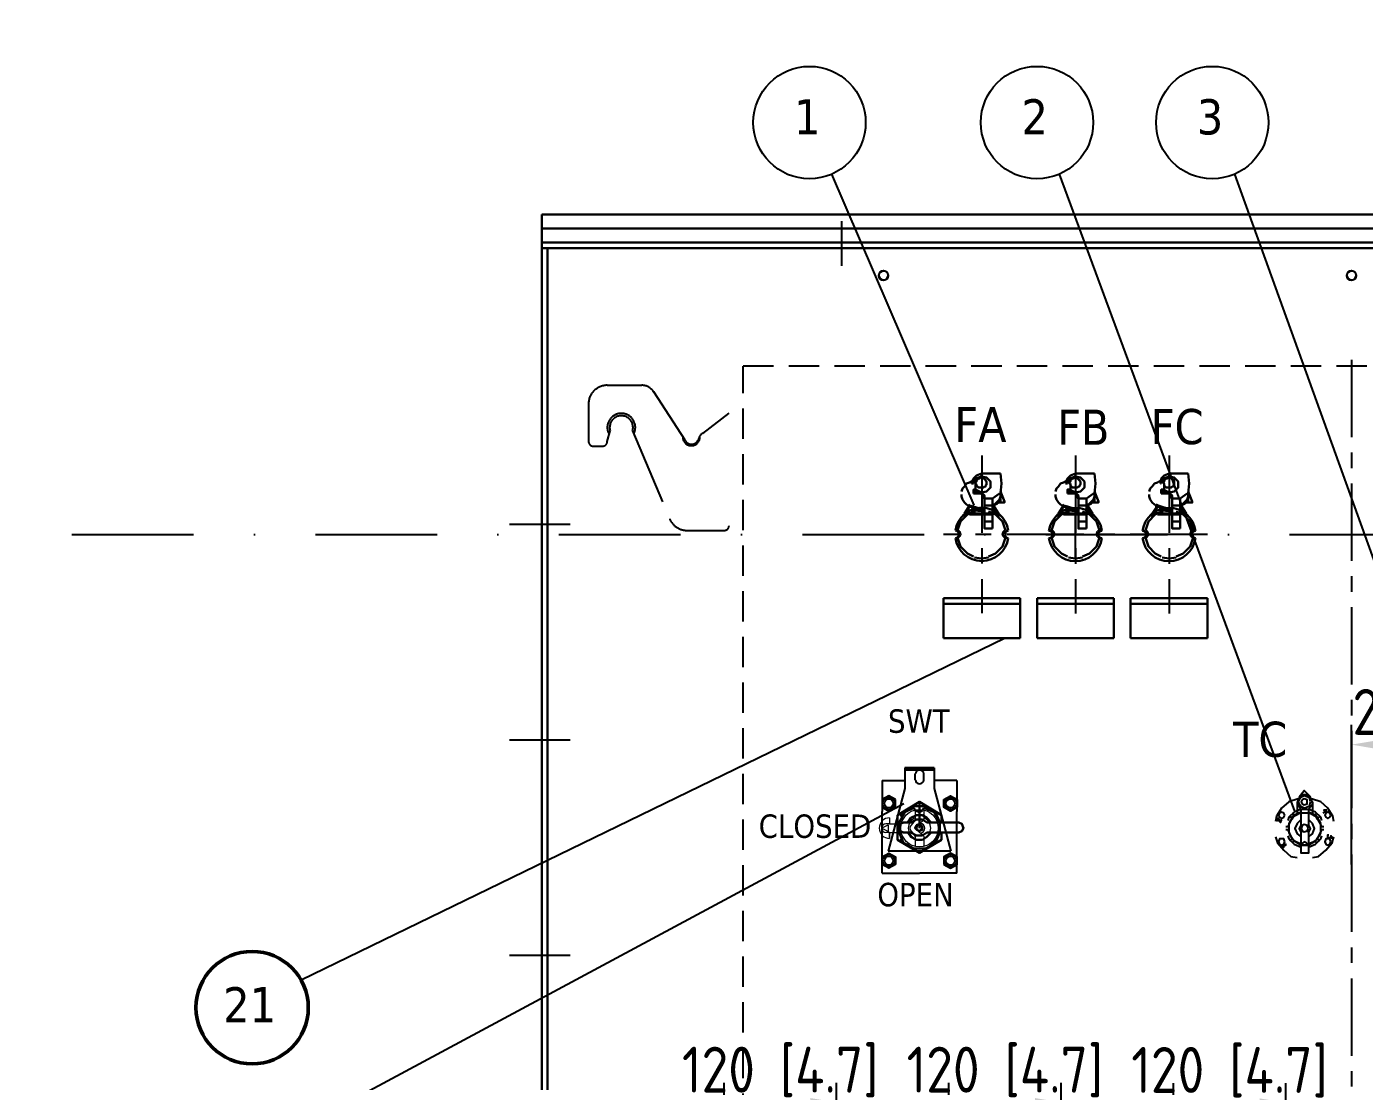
# Model space of a CAD drawing. Header units: millimetres. Extents: x 110847 to 209798, y -190593 to -156788.
# Drawn here: x 199281 to 200709, y -184953 to -183827 of the extents above; entities that cross this region are included whole.
import ezdxf

# ---------------------------------------------------------------- set-up
doc = ezdxf.new("R2010")
doc.units = ezdxf.units.MM
doc.header["$LTSCALE"] = 13
for name, pattern in [('CENTER', [50.8, 31.75, -6.35, 6.35, -6.35]), ('CENTER2', [1.125, 0.75, -0.125, 0.125, -0.125]), ('CENTERX2', [101.6, 63.5, -12.7, 12.7, -12.7]), ('DASHDOT', [1, 0.5, -0.25, 0, -0.25]), ('DASHED', [0.75, 0.5, -0.25]), ('HIDDEN', [9.525, 6.35, -3.175])]:
    doc.linetypes.add(name, pattern=pattern)
doc.layers.get('0').update_dxf_attribs({"color": 1, "linetype": 'CENTER'})
for name, color, linetype in [('1', 4, 'Continuous'), ('2', 3, 'Continuous'), ('3中心线层', 1, 'CENTER'), ('4虚线层', 6, 'DASHED'), ('7标注层', 4, 'Continuous'), ('粗实线', 4, 'Continuous'), ('虚线', 6, 'HIDDEN')]:
    doc.layers.add(name, color=color, linetype=linetype)
for name, color, linetype, lineweight in [('1粗实线', 4, 'Continuous', 50), ('2细实线', 3, 'Continuous', 20), ('标注、文本', 3, 'Continuous', 25), ('铁心', 3, 'Continuous', 0)]:
    doc.layers.add(name, color=color, linetype=linetype, lineweight=lineweight)
doc.styles.get("Standard").update_dxf_attribs({"font": 'gbenor.shx', "bigfont": 'gbcbig.shx'})
doc.styles.add('Tahoma$001', font='tahoma.ttf', dxfattribs={"height": 2.159784})
doc.styles.add('Tahoma_txtstyle_37.59_0_0', font='tahoma.ttf')
doc.dimstyles.new('英寸 1-10', dxfattribs={"dimscale": 14, "dimtxt": 3.5, "dimasz": 2, "dimexe": 1.5, "dimexo": 0.5, "dimgap": 0.5, "dimtad": 1, "dimtoh": 1, "dimdec": 1, "dimdsep": 46, "dimtxsty": 'Standard', "dimcen": 2.5, "dimclrd": 3, "dimclre": 3, "dimclrt": 3, "dimadec": 0, "dimazin": 2, "dimtfac": 1, "dimtdec": 1, "dimtmove": 0, "dimatfit": 2, "dimfxl": 1, "dimarcsym": 0})

# ---------------------------------------------------------------- blocks, each defined once
blk = doc.blocks.new('A$C0AD52951')
at = {"layer": '粗实线'}
h = blk.add_hatch(color=256, dxfattribs=at)
h.dxf.hatch_style = 2
h.paths.add_polyline_path([(2.2, 41.7), (1.1, 41.7), (2.2, 41.7), (3.3, 40.6), (3.3, 39.5), (4.4, 39.5), (4.4, 38.4), (5.5, 38.4), (5.5, 37.3), (6.6, 39.5), (5.5, 39.5), (4.4, 38.4), (4.4, 39.5), (4.4, 40.6), (3.3, 40.6), (3.3, 41.7)])
h = blk.add_hatch(color=256, dxfattribs=at)
h.dxf.hatch_style = 2
h.paths.add_polyline_path([(1.1, 41.7), (1.1, 40.6), (1.1, 39.5), (2.2, 39.5), (2.2, 40.6), (1.1, 40.6), (1.1, 41.7), (2.2, 41.7)])
h = blk.add_hatch(color=256, dxfattribs=at)
h.dxf.hatch_style = 2
h.paths.add_polyline_path([(6.6, 11), (7.7, 11), (11, 13.2), (11, 14.3)])
for points in [[(24.1, 62.5), (14.3, 59.3), (6.6, 52.7), (1.1, 43.9), (0, 38.4)], [(35.1, 51.6), (39.5, 57.1), (38.4, 62.5), (34, 66.9), (28.5, 66.9), (24.1, 62.5), (23, 57.1), (27.4, 51.6)], [(23, 59.3), (23, 47.2)], [(25.2, 64.7), (30.7, 71.3), (37.3, 64.7)], [(62.5, 38.4), (61.4, 43.9), (56, 52.7), (48.3, 59.3), (38.4, 62.5)], [(39.5, 59.3), (39.5, 47.2)], [(27.4, 51.6), (19.8, 48.3), (14.3, 42.8), (13.2, 39.5)], [(27.4, 48.3), (18.7, 43.9), (14.3, 36.2), (14.3, 26.3), (18.7, 18.7), (27.4, 13.2), (35.1, 13.2), (35.1, 4.4), (27.4, 4.4), (27.4, 13.2)], [(45, 40.6), (43.9, 42.8), (36.2, 47.2), (26.3, 47.2), (18.7, 42.8), (17.6, 40.6)], [(27.4, 35.1), (27.4, 51.6), (35.1, 51.6), (35.1, 35.1)], [(49.4, 39.5), (48.3, 42.8), (42.8, 48.3), (35.1, 51.6)], [(35.1, 13.2), (43.9, 18.7), (48.3, 26.3), (48.3, 36.2), (43.9, 43.9), (35.1, 48.3)], [(54.9, 50.5), (50.5, 47.2)], [(54.9, 50.5), (51.6, 50.5), (52.7, 48.3)], [(27.4, 40.6), (23, 36.2), (20.8, 30.7), (23, 25.2), (27.4, 21.9)], [(27.4, 35.1), (25.2, 30.7), (27.4, 26.3)], [(35.1, 21.9), (39.5, 25.2), (41.7, 30.7), (39.5, 36.2), (35.1, 40.6)], [(35.1, 26.3), (37.3, 30.7), (35.1, 35.1)], [(0, 21.9), (2.2, 15.4), (8.8, 7.7), (16.5, 1.1), (23, 0)], [(13.2, 23), (14.3, 19.8), (19.8, 14.3), (27.4, 11)], [(15.4, 24.1), (19.8, 17.6), (28.5, 14.3)], [(35.1, 26.3), (35.1, 13.2), (27.4, 13.2), (27.4, 26.3)], [(34, 14.3), (32.9, 15.4), (30.7, 16.5), (29.6, 15.4), (28.5, 14.3)], [(34, 14.3), (32.9, 15.4), (30.7, 16.5), (29.6, 15.4), (28.5, 14.3)], [(34, 14.3), (42.8, 17.6), (47.2, 24.1)], [(35.1, 11), (42.8, 14.3), (48.3, 19.8), (49.4, 23)], [(39.5, 0), (46.1, 1.1), (53.8, 7.7), (60.4, 15.4), (62.5, 21.9)], [(60.4, 19.8), (60.4, 20.8), (59.3, 23), (59.3, 21.9), (59.3, 20.8), (58.2, 20.8), (57.1, 20.8), (56, 20.8), (56, 21.9), (56, 23), (56, 24.1), (57.1, 24.1)]]:
    blk.add_lwpolyline(points, dxfattribs=at)
for points in [[(37.3, 59.3), (36.2, 63.6), (30.7, 65.8), (26.3, 63.6), (24.1, 59.3), (26.3, 54.9), (30.7, 52.7), (36.2, 54.9)], [(34, 59.3), (34, 61.4), (30.7, 62.5), (28.5, 61.4), (27.4, 59.3), (28.5, 57.1), (30.7, 56), (34, 57.1)], [(9.9, 45), (8.8, 47.2), (6.6, 48.3), (4.4, 47.2), (3.3, 45), (4.4, 42.8), (6.6, 41.7), (8.8, 42.8)], [(59.3, 45), (58.2, 47.2), (56, 48.3), (53.8, 47.2), (52.7, 45), (53.8, 42.8), (56, 41.7), (58.2, 42.8)], [(2.2, 41.7), (1.1, 41.7), (2.2, 41.7), (3.3, 40.6), (3.3, 39.5), (4.4, 39.5), (4.4, 38.4), (5.5, 38.4), (5.5, 37.3), (6.6, 39.5), (5.5, 39.5), (4.4, 38.4), (4.4, 39.5), (4.4, 40.6), (3.3, 40.6), (3.3, 41.7)], [(1.1, 41.7), (1.1, 40.6), (1.1, 39.5), (2.2, 39.5), (2.2, 40.6), (1.1, 40.6), (1.1, 41.7), (2.2, 41.7)], [(35.1, 30.7), (34, 34), (30.7, 35.1), (28.5, 34), (27.4, 30.7), (28.5, 28.5), (30.7, 27.4), (34, 28.5)], [(9.9, 16.5), (8.8, 19.8), (6.6, 19.8), (4.4, 19.8), (3.3, 16.5), (4.4, 14.3), (6.6, 13.2), (8.8, 14.3)], [(59.3, 16.5), (58.2, 19.8), (56, 19.8), (53.8, 19.8), (52.7, 16.5), (53.8, 14.3), (56, 13.2), (58.2, 14.3)], [(6.6, 11), (7.7, 11), (11, 13.2), (11, 14.3)], [(7.7, 11), (8.8, 11)]]:
    blk.add_lwpolyline(points, close=True, dxfattribs=at)
for points in [[(17.6, 41.7), (17.6, 41.7), (15.4, 43.9), (15.4, 43.9)], [(17.6, 47.2), (17.6, 47.2), (19.8, 45), (19.8, 45)], [(27.4, 48.3), (27.4, 48.3), (19.8, 45), (19.8, 45)], [(42.8, 45), (42.8, 45), (35.1, 48.3), (35.1, 48.3)], [(42.8, 45), (42.8, 45), (43.9, 47.2), (43.9, 47.2)], [(47.2, 43.9), (47.2, 43.9), (45, 41.7), (45, 41.7)], [(11, 32.9), (11, 32.9), (13.2, 32.9), (13.2, 32.9)], [(13.2, 29.6), (13.2, 29.6), (11, 29.6), (11, 29.6)], [(17.6, 41.7), (17.6, 41.7), (13.2, 32.9), (13.2, 32.9)], [(13.2, 29.6), (13.2, 29.6), (17.6, 19.8), (17.6, 19.8)], [(49.4, 32.9), (49.4, 32.9), (45, 41.7), (45, 41.7)], [(45, 19.8), (45, 19.8), (49.4, 29.6), (49.4, 29.6)], [(49.4, 32.9), (49.4, 32.9), (51.6, 32.9), (51.6, 32.9)], [(51.6, 29.6), (51.6, 29.6), (49.4, 29.6), (49.4, 29.6)], [(15.4, 17.6), (15.4, 17.6), (17.6, 19.8), (17.6, 19.8)], [(19.8, 17.6), (19.8, 17.6), (17.6, 15.4), (17.6, 15.4)], [(19.8, 17.6), (19.8, 17.6), (27.4, 13.2), (27.4, 13.2)], [(35.1, 13.2), (35.1, 13.2), (42.8, 17.6), (42.8, 17.6)], [(43.9, 15.4), (43.9, 15.4), (42.8, 17.6), (42.8, 17.6)], [(45, 19.8), (45, 19.8), (47.2, 17.6), (47.2, 17.6)]]:
    blk.add_open_spline(points, degree=3, dxfattribs=at)
blk = doc.blocks.new('1.03')
at = {"layer": '虚线'}
for p, q in [((3421.9, 19104.7), (3458.8, 19104.7)), ((3471.4, 19097.9), (3504.7, 19046.4)), ((3401.9, 19084.7), (3402, 19044.7)), ((3524, 19053.4), (3552.1, 19075)), ((3422, 19044.7), (3425, 19056.2)), ((3449, 19056.2), (3488.7, 18962)), ((3407, 19039.7), (3417, 19039.7)), ((3507.1, 18949.8), (3547.1, 18949.8))]:
    blk.add_line(p, q, dxfattribs=at)
for centre, radius, start, end in [((3421.9, 19084.7), 20, 90.054, 180.054), ((3458.8, 19089.7), 15, 32.9123, 90.054), ((3437, 19059.7), 15, 333.1721, 209.7607), ((3437, 19059.7), 12.5, 343.7938, 196.2874), ((3511.8, 19049.5), 9.24, 178.4593, 1.6487), ((3512, 19049.8), 8, 206.5132, 332.3392), ((3529, 19044.8), 10, 120.0506, 172.7033), ((3407, 19044.7), 5, 180.054, 270.054), ((3417, 19044.7), 5, 270.054, 0.054), ((3507.1, 18969.8), 20, 202.8444, 270.054), ((3547.1, 18954.8), 5, 270.054, 0.054)]:
    blk.add_arc(centre, radius, start, end, dxfattribs=at)
blk = doc.blocks.new('A$C5D6D1F02')
at = {"layer": '标注、文本'}
for p, q in [((125.9, 0), (125.9, 51.2)), ((103.5, 25.6), (148.3, 25.6))]:
    blk.add_line(p, q, dxfattribs=at)
at = {"layer": '粗实线', "lineweight": 30}
for points in [[(25.6, 90.7), (20.3, 88.5), (17.1, 85.3), (14.9, 80)], [(25.6, 87.5), (19.2, 85.3), (17.1, 80)], [(25.6, 90.7), (25.6, 87.5)], [(25.6, 70.4), (30.9, 71.5), (35.2, 75.7), (35.2, 82.1), (30.9, 86.4), (25.6, 87.5)], [(45.9, 69.3), (46.9, 80), (45.9, 90.7)], [(125.9, 90.7), (120.5, 88.5), (117.3, 85.3), (115.2, 80)], [(125.9, 87.5), (119.5, 85.3), (117.3, 80)], [(125.9, 90.7), (125.9, 87.5)], [(125.9, 70.4), (131.2, 71.5), (135.5, 75.7), (135.5, 82.1), (131.2, 86.4), (125.9, 87.5)], [(146.2, 69.3), (147.2, 80), (146.2, 90.7)], [(226.2, 90.7), (220.8, 88.5), (217.6, 85.3), (216.6, 80)], [(226.2, 87.5), (219.8, 85.3), (217.6, 80)], [(226.2, 90.7), (226.2, 87.5)], [(226.2, 70.4), (231.5, 71.5), (235.8, 75.7), (235.8, 82.1), (231.5, 86.4), (226.2, 87.5)], [(246.4, 69.3), (247.5, 80), (246.4, 90.7)], [(16, 83.2), (12.8, 81.1), (9.6, 80), (7.5, 76.8), (5.3, 74.7), (4.3, 71.5)], [(16, 83.2), (12.8, 81.1), (9.6, 80), (7.5, 76.8), (5.3, 74.7), (4.3, 71.5)], [(14.9, 81.1), (14.9, 80)], [(17.1, 73.6), (20.3, 70.4), (25.6, 69.3)], [(19.2, 73.6), (17.1, 73.6), (17.1, 69.3)], [(37.3, 56.5), (40.5, 58.7), (42.7, 60.8), (44.8, 62.9), (45.9, 66.1), (45.9, 68.3), (45.9, 71.5)], [(37.3, 56.5), (40.5, 58.7), (42.7, 60.8), (44.8, 62.9), (45.9, 66.1), (45.9, 68.3), (45.9, 71.5)], [(50.1, 60.8), (45.9, 71.5)], [(116.3, 83.2), (113.1, 81.1), (109.9, 80), (107.7, 76.8), (105.6, 74.7), (104.5, 71.5)], [(116.3, 83.2), (113.1, 81.1), (109.9, 80), (107.7, 76.8), (105.6, 74.7), (104.5, 71.5)], [(116.3, 81.1), (116.3, 80)], [(117.3, 73.6), (120.5, 70.4), (125.9, 69.3)], [(119.5, 73.6), (117.3, 73.6), (117.3, 69.3)], [(137.6, 56.5), (140.8, 58.7), (143, 60.8), (145.1, 62.9), (146.2, 66.1), (147.2, 68.3), (146.2, 71.5)], [(137.6, 56.5), (140.8, 58.7), (143, 60.8), (145.1, 62.9), (146.2, 66.1), (147.2, 68.3), (146.2, 71.5)], [(146.2, 69.3), (146.2, 59.7), (149.4, 59.7), (150.4, 59.7), (150.4, 60.8), (146.2, 71.5)], [(216.6, 83.2), (213.4, 81.1), (210.2, 80), (208, 76.8), (205.9, 74.7), (204.8, 71.5)], [(216.6, 83.2), (213.4, 81.1), (210.2, 80), (208, 76.8), (205.9, 74.7), (204.8, 71.5)], [(216.6, 81.1), (216.6, 80)], [(217.6, 73.6), (220.8, 70.4), (226.2, 69.3)], [(219.8, 73.6), (217.6, 73.6), (217.6, 69.3)], [(237.9, 56.5), (241.1, 58.7), (243.2, 60.8), (245.4, 62.9), (246.4, 66.1), (247.5, 68.3), (246.4, 71.5)], [(237.9, 56.5), (241.1, 58.7), (243.2, 60.8), (245.4, 62.9), (246.4, 66.1), (247.5, 68.3), (246.4, 71.5)], [(246.4, 69.3), (246.4, 59.7), (249.6, 59.7), (250.7, 59.7), (250.7, 60.8), (246.4, 71.5)], [(4.3, 68.3), (4.3, 66.1), (5.3, 62.9), (7.5, 59.7), (9.6, 57.6), (12.8, 55.5), (16, 54.4), (20.3, 53.3), (24.5, 53.3), (28.8, 53.3)], [(4.3, 68.3), (4.3, 66.1), (5.3, 62.9), (7.5, 59.7), (9.6, 57.6), (12.8, 55.5), (16, 54.4), (20.3, 53.3), (24.5, 53.3), (28.8, 53.3)], [(11.7, 57.6), (12.8, 56.5), (17.1, 55.5), (20.3, 54.4), (24.5, 53.3), (28.8, 53.3)], [(11.7, 57.6), (12.8, 56.5), (17.1, 55.5), (20.3, 54.4), (24.5, 53.3), (28.8, 53.3)], [(28.8, 64), (28.8, 67.2), (25.6, 70.4)], [(25.6, 69.3), (25.6, 70.4)], [(25.6, 69.3), (28.8, 64)], [(33.1, 32), (28.8, 32), (28.8, 64)], [(37.3, 32), (37.3, 64), (28.8, 64)], [(45.9, 69.3), (44.8, 69.3), (37.3, 64)], [(37.3, 55.5), (40.5, 57.6), (42.7, 58.7), (43.7, 61.9), (45.9, 64), (45.9, 66.1), (45.9, 68.3)], [(37.3, 55.5), (40.5, 57.6), (42.7, 58.7), (43.7, 61.9), (45.9, 64), (45.9, 66.1), (45.9, 68.3)], [(45.9, 59.7), (41.6, 59.7)], [(45.9, 69.3), (45.9, 59.7), (49.1, 59.7), (50.1, 59.7), (50.1, 60.8)], [(104.5, 68.3), (104.5, 66.1), (105.6, 62.9), (107.7, 59.7), (109.9, 57.6), (113.1, 55.5), (116.3, 54.4), (120.5, 53.3), (124.8, 53.3), (129.1, 53.3)], [(104.5, 68.3), (104.5, 66.1), (105.6, 62.9), (107.7, 59.7), (109.9, 57.6), (113.1, 55.5), (116.3, 54.4), (120.5, 53.3), (124.8, 53.3), (129.1, 53.3)], [(112, 57.6), (113.1, 56.5), (117.3, 55.5), (120.5, 54.4), (124.8, 53.3), (129.1, 53.3)], [(112, 57.6), (113.1, 56.5), (117.3, 55.5), (120.5, 54.4), (124.8, 53.3), (129.1, 53.3)], [(129.1, 64), (129.1, 67.2), (125.9, 70.4)], [(125.9, 69.3), (125.9, 70.4)], [(125.9, 69.3), (129.1, 64)], [(133.4, 32), (129.1, 32), (129.1, 64)], [(137.6, 32), (137.6, 64), (129.1, 64)], [(146.2, 69.3), (145.1, 69.3), (137.6, 64)], [(137.6, 55.5), (140.8, 57.6), (143, 58.7), (144, 61.9), (146.2, 64), (146.2, 66.1), (147.2, 68.3)], [(137.6, 55.5), (140.8, 57.6), (143, 58.7), (144, 61.9), (146.2, 64), (146.2, 66.1), (147.2, 68.3)], [(146.2, 59.7), (141.9, 59.7)], [(204.8, 68.3), (204.8, 66.1), (205.9, 62.9), (208, 59.7), (210.2, 57.6), (213.4, 55.5), (216.6, 54.4), (220.8, 53.3), (225.1, 53.3), (229.4, 53.3)], [(204.8, 68.3), (204.8, 66.1), (205.9, 62.9), (208, 59.7), (210.2, 57.6), (213.4, 55.5), (216.6, 54.4), (220.8, 53.3), (225.1, 53.3), (229.4, 53.3)], [(212.3, 57.6), (214.4, 56.5), (217.6, 55.5), (220.8, 54.4), (225.1, 53.3), (229.4, 53.3)], [(212.3, 57.6), (214.4, 56.5), (217.6, 55.5), (220.8, 54.4), (225.1, 53.3), (229.4, 53.3)], [(229.4, 64), (229.4, 67.2), (226.2, 70.4)], [(226.2, 69.3), (226.2, 70.4)], [(226.2, 69.3), (229.4, 64)], [(233.6, 32), (229.4, 32), (229.4, 64)], [(237.9, 32), (237.9, 64), (229.4, 64)], [(246.4, 69.3), (245.4, 69.3), (237.9, 64)], [(237.9, 55.5), (241.1, 57.6), (243.2, 58.7), (244.3, 61.9), (246.4, 64), (246.4, 66.1), (247.5, 68.3)], [(237.9, 55.5), (241.1, 57.6), (243.2, 58.7), (244.3, 61.9), (246.4, 64), (246.4, 66.1), (247.5, 68.3)], [(246.4, 59.7), (242.2, 59.7)], [(17.1, 50.1), (10.7, 46.9), (3.2, 39.5), (0, 29.9)], [(11.7, 48), (7.5, 48), (12.8, 56.5)], [(7.5, 48), (7.5, 44.8), (8.5, 44.8), (8.5, 48)], [(8.5, 48), (12.8, 55.5)], [(51.2, 29.9), (48, 39.5), (40.5, 46.9), (33.1, 50.1)], [(43.7, 48), (43.7, 44.8), (42.7, 44.8), (42.7, 48)], [(117.3, 50.1), (110.9, 46.9), (103.5, 39.5), (100.3, 29.9)], [(112, 48), (107.7, 48), (113.1, 56.5)], [(107.7, 48), (107.7, 44.8), (108.8, 44.8), (108.8, 48)], [(108.8, 48), (113.1, 55.5)], [(151.5, 29.9), (148.3, 39.5), (140.8, 46.9), (133.4, 50.1)], [(144, 48), (144, 44.8), (143, 44.8), (143, 48)], [(217.6, 50.1), (211.2, 46.9), (203.8, 39.5), (200.6, 29.9)], [(212.3, 48), (208, 48), (213.4, 56.5)], [(208, 48), (208, 44.8), (209.1, 44.8), (209.1, 48)], [(209.1, 48), (213.4, 55.5)], [(251.8, 29.9), (248.6, 39.5), (241.1, 46.9), (233.6, 50.1)], [(244.3, 48), (244.3, 44.8), (243.2, 44.8), (243.2, 48)], [(0, 22.4), (2.1, 23.5), (3.2, 25.6), (2.1, 28.8), (0, 29.9)], [(51.2, 29.9), (49.1, 28.8), (48, 25.6), (49.1, 23.5), (51.2, 22.4)], [(100.3, 22.4), (102.4, 23.5), (103.5, 25.6), (102.4, 28.8), (100.3, 29.9)], [(151.5, 29.9), (149.4, 28.8), (148.3, 25.6), (149.4, 23.5), (151.5, 22.4)], [(200.6, 22.4), (202.7, 23.5), (203.8, 25.6), (202.7, 28.8), (200.6, 29.9)], [(251.8, 29.9), (249.6, 28.8), (248.6, 25.6), (249.6, 23.5), (251.8, 22.4)], [(0, 22.4), (3.2, 12.8), (10.7, 5.3), (17.1, 2.1)], [(33.1, 2.1), (40.5, 5.3), (48, 12.8), (51.2, 22.4)], [(100.3, 22.4), (103.5, 12.8), (110.9, 5.3), (117.3, 2.1)], [(133.4, 2.1), (140.8, 5.3), (148.3, 12.8), (151.5, 22.4)], [(200.6, 22.4), (203.8, 12.8), (211.2, 5.3), (217.6, 2.1)], [(233.6, 2.1), (241.1, 5.3), (248.6, 12.8), (251.8, 22.4)], [(18.1, 1.1), (25.6, 0), (33.1, 1.1)], [(118.4, 1.1), (125.9, 0), (133.4, 1.1)], [(218.7, 1.1), (226.2, 0), (233.6, 1.1)]]:
    blk.add_lwpolyline(points, dxfattribs=at)
for points in [[(25.6, 86.4), (24.5, 86.4), (23.5, 85.3), (22.4, 85.3), (21.3, 84.3), (20.3, 84.3), (20.3, 83.2), (20.3, 82.1), (19.2, 81.1), (19.2, 80), (20.3, 78.9), (20.3, 77.9), (21.3, 76.8), (22.4, 75.7), (23.5, 75.7), (24.5, 75.7), (25.6, 75.7), (26.7, 75.7), (27.7, 75.7), (28.8, 76.8), (29.9, 76.8), (29.9, 77.9), (30.9, 78.9), (30.9, 80), (30.9, 81.1), (30.9, 82.1), (29.9, 83.2), (29.9, 84.3), (28.8, 84.3), (28.8, 85.3), (27.7, 85.3), (26.7, 86.4)], [(125.9, 86.4), (124.8, 86.4), (123.7, 85.3), (122.7, 85.3), (121.6, 84.3), (120.5, 84.3), (120.5, 83.2), (120.5, 82.1), (119.5, 81.1), (119.5, 80), (120.5, 78.9), (120.5, 77.9), (121.6, 76.8), (122.7, 75.7), (123.7, 75.7), (124.8, 75.7), (125.9, 75.7), (126.9, 75.7), (128, 75.7), (129.1, 76.8), (130.1, 76.8), (130.1, 77.9), (131.2, 78.9), (131.2, 80), (131.2, 81.1), (131.2, 82.1), (130.1, 83.2), (130.1, 84.3), (129.1, 84.3), (129.1, 85.3), (128, 85.3), (126.9, 86.4)], [(226.2, 86.4), (225.1, 86.4), (224, 85.3), (223, 85.3), (221.9, 84.3), (220.8, 84.3), (220.8, 83.2), (220.8, 82.1), (219.8, 81.1), (220.8, 80), (220.8, 78.9), (220.8, 77.9), (221.9, 76.8), (223, 75.7), (224, 75.7), (225.1, 75.7), (226.2, 75.7), (227.2, 75.7), (228.3, 75.7), (229.4, 76.8), (230.4, 76.8), (230.4, 77.9), (231.5, 78.9), (231.5, 80), (231.5, 81.1), (231.5, 82.1), (231.5, 83.2), (230.4, 84.3), (229.4, 84.3), (229.4, 85.3), (228.3, 85.3), (227.2, 86.4)], [(38.4, 48), (38.4, 49.1)], [(138.7, 48), (138.7, 49.1)], [(239, 48), (239, 49.1)]]:
    blk.add_lwpolyline(points, close=True, dxfattribs=at)
for points in [[(25.6, 90.7), (25.6, 90.7), (45.9, 90.7), (45.9, 90.7)], [(125.9, 90.7), (125.9, 90.7), (146.2, 90.7), (146.2, 90.7)], [(226.2, 90.7), (226.2, 90.7), (246.4, 90.7), (246.4, 90.7)], [(14.9, 80), (14.9, 80), (17.1, 80), (17.1, 80)], [(19.2, 80), (19.2, 80), (19.2, 73.6), (19.2, 73.6)], [(19.2, 73.6), (19.2, 73.6), (25.6, 70.4), (25.6, 70.4)], [(25.6, 71.5), (25.6, 71.5), (25.6, 70.4), (25.6, 70.4)], [(115.2, 80), (115.2, 80), (117.3, 80), (117.3, 80)], [(119.5, 73.6), (119.5, 73.6), (125.9, 70.4), (125.9, 70.4)], [(120.5, 80), (120.5, 80), (120.5, 73.6), (120.5, 73.6)], [(125.9, 71.5), (125.9, 71.5), (125.9, 70.4), (125.9, 70.4)], [(216.6, 80), (216.6, 80), (217.6, 80), (217.6, 80)], [(219.8, 73.6), (219.8, 73.6), (226.2, 70.4), (226.2, 70.4)], [(220.8, 80), (220.8, 80), (220.8, 73.6), (220.8, 73.6)], [(226.2, 71.5), (226.2, 71.5), (226.2, 70.4), (226.2, 70.4)], [(25.6, 69.3), (25.6, 69.3), (17.1, 69.3), (17.1, 69.3)], [(37.3, 64), (37.3, 64), (37.3, 65.1), (37.3, 65.1)], [(125.9, 69.3), (125.9, 69.3), (117.3, 69.3), (117.3, 69.3)], [(137.6, 64), (137.6, 64), (137.6, 65.1), (137.6, 65.1)], [(226.2, 69.3), (226.2, 69.3), (217.6, 69.3), (217.6, 69.3)], [(237.9, 64), (237.9, 64), (237.9, 65.1), (237.9, 65.1)], [(11.7, 48), (11.7, 48), (11.7, 56.5), (11.7, 56.5)], [(12.8, 48), (12.8, 48), (25.6, 48), (25.6, 48)], [(16, 48), (16, 48), (12.8, 48), (12.8, 48)], [(12.8, 46.9), (12.8, 46.9), (38.4, 46.9), (38.4, 46.9)], [(16, 48), (16, 48), (16, 53.3), (16, 53.3)], [(18.1, 48), (18.1, 48), (18.1, 54.4), (18.1, 54.4)], [(18.1, 51.2), (18.1, 51.2), (28.8, 50.1), (28.8, 50.1)], [(18.1, 51.2), (18.1, 51.2), (28.8, 51.2), (28.8, 51.2)], [(24.5, 48), (24.5, 48), (41.6, 48), (41.6, 48)], [(25.6, 48), (25.6, 48), (25.6, 49.1), (25.6, 49.1)], [(38.4, 48), (38.4, 48), (25.6, 48), (25.6, 48)], [(28.8, 56.5), (28.8, 56.5), (37.3, 56.5), (37.3, 56.5)], [(42.7, 48), (42.7, 48), (37.3, 55.5), (37.3, 55.5)], [(38.4, 48), (38.4, 48), (38.4, 56.5), (38.4, 56.5)], [(43.7, 48), (43.7, 48), (38.4, 56.5), (38.4, 56.5)], [(112, 48), (112, 48), (112, 56.5), (112, 56.5)], [(113.1, 48), (113.1, 48), (125.9, 48), (125.9, 48)], [(116.3, 48), (116.3, 48), (113.1, 48), (113.1, 48)], [(113.1, 46.9), (113.1, 46.9), (138.7, 46.9), (138.7, 46.9)], [(116.3, 48), (116.3, 48), (116.3, 53.3), (116.3, 53.3)], [(118.4, 48), (118.4, 48), (118.4, 54.4), (118.4, 54.4)], [(118.4, 51.2), (118.4, 51.2), (129.1, 50.1), (129.1, 50.1)], [(118.4, 51.2), (118.4, 51.2), (129.1, 51.2), (129.1, 51.2)], [(124.8, 48), (124.8, 48), (141.9, 48), (141.9, 48)], [(125.9, 48), (125.9, 48), (125.9, 49.1), (125.9, 49.1)], [(138.7, 48), (138.7, 48), (125.9, 48), (125.9, 48)], [(129.1, 56.5), (129.1, 56.5), (137.6, 56.5), (137.6, 56.5)], [(143, 48), (143, 48), (137.6, 55.5), (137.6, 55.5)], [(138.7, 48), (138.7, 48), (138.7, 56.5), (138.7, 56.5)], [(144, 48), (144, 48), (138.7, 56.5), (138.7, 56.5)], [(212.3, 48), (212.3, 48), (212.3, 56.5), (212.3, 56.5)], [(213.4, 48), (213.4, 48), (226.2, 48), (226.2, 48)], [(216.6, 48), (216.6, 48), (213.4, 48), (213.4, 48)], [(213.4, 46.9), (213.4, 46.9), (239, 46.9), (239, 46.9)], [(216.6, 48), (216.6, 48), (216.6, 53.3), (216.6, 53.3)], [(218.7, 48), (218.7, 48), (218.7, 54.4), (218.7, 54.4)], [(218.7, 51.2), (218.7, 51.2), (229.4, 50.1), (229.4, 50.1)], [(218.7, 51.2), (218.7, 51.2), (229.4, 51.2), (229.4, 51.2)], [(225.1, 48), (225.1, 48), (242.2, 48), (242.2, 48)], [(226.2, 48), (226.2, 48), (226.2, 49.1), (226.2, 49.1)], [(239, 48), (239, 48), (226.2, 48), (226.2, 48)], [(229.4, 56.5), (229.4, 56.5), (237.9, 56.5), (237.9, 56.5)], [(243.2, 48), (243.2, 48), (237.9, 55.5), (237.9, 55.5)], [(239, 48), (239, 48), (239, 56.5), (239, 56.5)], [(244.3, 48), (244.3, 48), (239, 56.5), (239, 56.5)], [(28.8, 39.5), (28.8, 39.5), (37.3, 39.5), (37.3, 39.5)], [(28.8, 32), (28.8, 32), (37.3, 32), (37.3, 32)], [(129.1, 39.5), (129.1, 39.5), (137.6, 39.5), (137.6, 39.5)], [(129.1, 32), (129.1, 32), (137.6, 32), (137.6, 32)], [(229.4, 39.5), (229.4, 39.5), (237.9, 39.5), (237.9, 39.5)], [(229.4, 32), (229.4, 32), (237.9, 32), (237.9, 32)]]:
    blk.add_open_spline(points, degree=3, dxfattribs=at)
blk = doc.blocks.new('*D110')
at = {"layer": '1', "color": 3, "lineweight": -2}
for p, q in [((110856.6, -156788.1), (111116.5, -156788.1)), ((111094, -157355.6), (111094, -156825.6)), ((110856.6, -157393.1), (111116.5, -157393.1))]:
    blk.add_line(p, q, dxfattribs=at)
at = {"layer": '1', "color": 3, "lineweight": 30}
for points in [[(111087.7, -156825.6), (111100.2, -156825.6), (111094, -156788.1)], [(111087.7, -157355.6), (111100.2, -157355.6), (111094, -157393.1)]]:
    blk.add_solid(points, dxfattribs=at)
at = {"layer": '2细实线', "color": 3, "linetype": 'ByBlock', "lineweight": -2}
for p, q in [((200695.8, -184721.8), (200695.8, -184572.7)), ((200910.8, -184823.7), (200910.8, -184572.7)), ((200882.8, -184593.7), (200723.8, -184593.7))]:
    blk.add_line(p, q, dxfattribs=at)
at = {"layer": '2细实线', "color": 3, "linetype": 'ByBlock'}
for points in [[(200723.8, -184589), (200723.8, -184598.4), (200695.8, -184593.7)], [(200882.8, -184589), (200882.8, -184598.4), (200910.8, -184593.7)]]:
    blk.add_solid(points, dxfattribs=at)
at = {"layer": 'Defpoints', "color": 0, "lineweight": 30}
for p in [(110856.6, -156788.1), (111094, -156788.1), (110856.6, -157393.1)]:
    blk.add_point(p, dxfattribs=at)
at = {"layer": 'Defpoints', "color": 0, "linetype": 'ByBlock'}
for p in [(200695.8, -184593.7), (200695.8, -184728.8), (200910.8, -184830.7)]:
    blk.add_point(p, dxfattribs=at)
at = {"layer": '1', "color": 2, "insert": (111060.2, -157090.6), "char_height": 52.5, "attachment_point": 5, "rotation": 90}
blk.add_mtext('605', dxfattribs=at)
at = {"layer": '2细实线', "color": 3, "linetype": 'ByBlock', "insert": (200803.3, -184561.2), "char_height": 49, "attachment_point": 5}
blk.add_mtext('215 [8.5]', dxfattribs=at)
blk = doc.blocks.new('*D112')
at = {"layer": '1', "color": 3, "lineweight": -2}
for p, q in [((204908.1, -184425.6), (204974, -184425.6)), ((204951.5, -184788.1), (204951.5, -184463.1)), ((204835.9, -184825.6), (204974, -184825.6))]:
    blk.add_line(p, q, dxfattribs=at)
at = {"layer": '1', "color": 3}
for points in [[(204945.3, -184463.1), (204957.8, -184463.1), (204951.5, -184425.6)], [(204945.3, -184788.1), (204957.8, -184788.1), (204951.5, -184825.6)]]:
    blk.add_solid(points, dxfattribs=at)
at = {"layer": '2细实线', "color": 3, "linetype": 'ByBlock', "lineweight": -2}
for p, q in [((200265.5, -185030.3), (200265.5, -184954.6)), ((200385.5, -185056.2), (200385.5, -184954.6)), ((200293.5, -184975.6), (200357.5, -184975.6))]:
    blk.add_line(p, q, dxfattribs=at)
at = {"layer": '2细实线', "color": 3, "linetype": 'ByBlock'}
for points in [[(200293.5, -184970.9), (200293.5, -184980.3), (200265.5, -184975.6)], [(200357.5, -184970.9), (200357.5, -184980.3), (200385.5, -184975.6)]]:
    blk.add_solid(points, dxfattribs=at)
at = {"layer": 'Defpoints', "color": 0}
for p in [(204908.1, -184425.6), (204951.5, -184425.6), (204835.9, -184825.6)]:
    blk.add_point(p, dxfattribs=at)
at = {"layer": 'Defpoints', "color": 0, "linetype": 'ByBlock'}
for p in [(200385.5, -184975.6), (200265.5, -185037.3), (200385.5, -185063.2)]:
    blk.add_point(p, dxfattribs=at)
at = {"layer": '1', "color": 2, "insert": (204917.8, -184625.6), "char_height": 52.5, "attachment_point": 5, "rotation": 90}
blk.add_mtext('400', dxfattribs=at)
at = {"layer": '2细实线', "color": 3, "linetype": 'ByBlock', "insert": (200325.5, -184943.1), "char_height": 49, "attachment_point": 5}
blk.add_mtext('120 [4.7]', dxfattribs=at)
blk = doc.blocks.new('*D113')
at = {"layer": '1', "color": 3, "lineweight": -2}
for p, q in [((204111, -184207.2), (205105.8, -184207.2)), ((205083.3, -184993.1), (205083.3, -184244.7)), ((204845.9, -185030.6), (205105.8, -185030.6))]:
    blk.add_line(p, q, dxfattribs=at)
at = {"layer": '1', "color": 3}
for points in [[(205077, -184244.7), (205089.5, -184244.7), (205083.3, -184207.2)], [(205077, -184993.1), (205089.5, -184993.1), (205083.3, -185030.6)]]:
    blk.add_solid(points, dxfattribs=at)
at = {"layer": '2细实线', "color": 3, "linetype": 'ByBlock', "lineweight": -2}
for p, q in [((200025.5, -185030.3), (200025.5, -184954.6)), ((200145.5, -185059.8), (200145.5, -184954.6)), ((200117.5, -184975.6), (200053.5, -184975.6))]:
    blk.add_line(p, q, dxfattribs=at)
at = {"layer": '2细实线', "color": 3, "linetype": 'ByBlock'}
for points in [[(200053.5, -184970.9), (200053.5, -184980.3), (200025.5, -184975.6)], [(200117.5, -184970.9), (200117.5, -184980.3), (200145.5, -184975.6)]]:
    blk.add_solid(points, dxfattribs=at)
at = {"layer": 'Defpoints', "color": 0}
for p in [(204111, -184207.2), (205083.3, -184207.2), (204845.9, -185030.6)]:
    blk.add_point(p, dxfattribs=at)
at = {"layer": 'Defpoints', "color": 0, "linetype": 'ByBlock'}
for p in [(200025.5, -184975.6), (200025.5, -185037.3), (200145.5, -185066.8)]:
    blk.add_point(p, dxfattribs=at)
at = {"layer": '1', "color": 2, "insert": (205046.3, -184618.9), "char_height": 52.5, "attachment_point": 5, "rotation": 90}
blk.add_mtext('823,36', dxfattribs=at)
at = {"layer": '2细实线', "color": 3, "linetype": 'ByBlock', "insert": (200085.5, -184943.1), "char_height": 49, "attachment_point": 5}
blk.add_mtext('120 [4.7]', dxfattribs=at)
blk = doc.blocks.new('*D114')
at = {"layer": '2细实线', "color": 3, "linetype": 'ByBlock', "lineweight": -2}
for p, q in [((200505.5, -185030.3), (200505.5, -184954.9)), ((200625.5, -185059.8), (200625.5, -184954.9)), ((200533.5, -184975.9), (200597.5, -184975.9))]:
    blk.add_line(p, q, dxfattribs=at)
at = {"layer": '2细实线', "color": 3, "linetype": 'ByBlock'}
for points in [[(200533.5, -184971.3), (200533.5, -184980.6), (200505.5, -184975.9)], [(200597.5, -184971.3), (200597.5, -184980.6), (200625.5, -184975.9)]]:
    blk.add_solid(points, dxfattribs=at)
at = {"layer": 'Defpoints', "color": 0, "linetype": 'ByBlock'}
for p in [(200625.5, -184975.9), (200505.5, -185037.3), (200625.5, -185066.8)]:
    blk.add_point(p, dxfattribs=at)
at = {"layer": '2细实线', "color": 3, "linetype": 'ByBlock', "insert": (200565.5, -184943.4), "char_height": 49, "attachment_point": 5}
blk.add_mtext('120 [4.7]', dxfattribs=at)
blk = doc.blocks.new('*D109')
at = {"layer": '1', "color": 3, "lineweight": -2}
for p, q in [((110918.8, -156788.1), (110984.7, -156788.1)), ((110962.2, -157150.6), (110962.2, -156825.6)), ((110846.6, -157188.1), (110984.7, -157188.1))]:
    blk.add_line(p, q, dxfattribs=at)
at = {"layer": '1', "color": 3, "lineweight": 30}
for points in [[(110956, -156825.6), (110968.5, -156825.6), (110962.2, -156788.1)], [(110956, -157150.6), (110968.5, -157150.6), (110962.2, -157188.1)]]:
    blk.add_solid(points, dxfattribs=at)
at = {"layer": '2细实线', "color": 3, "linetype": 'ByBlock', "lineweight": -2}
for p, q in [((201060.8, -184620.7), (201060.8, -184467.2)), ((201360.8, -184613.3), (201360.8, -184467.2)), ((201088.8, -184488.2), (201332.8, -184488.2))]:
    blk.add_line(p, q, dxfattribs=at)
at = {"layer": '2细实线', "color": 3, "linetype": 'ByBlock'}
for points in [[(201088.8, -184483.6), (201088.8, -184492.9), (201060.8, -184488.2)], [(201332.8, -184483.6), (201332.8, -184492.9), (201360.8, -184488.2)]]:
    blk.add_solid(points, dxfattribs=at)
at = {"layer": 'Defpoints', "color": 0, "lineweight": 30}
for p in [(110918.8, -156788.1), (110962.2, -156788.1), (110846.6, -157188.1)]:
    blk.add_point(p, dxfattribs=at)
at = {"layer": 'Defpoints', "color": 0, "linetype": 'ByBlock'}
for p in [(201360.8, -184488.2), (201060.8, -184627.7), (201360.8, -184620.3)]:
    blk.add_point(p, dxfattribs=at)
at = {"layer": '1', "color": 2, "insert": (110928.5, -156988.1), "char_height": 52.5, "attachment_point": 5, "rotation": 90}
blk.add_mtext('400', dxfattribs=at)
at = {"layer": '2细实线', "color": 3, "linetype": 'ByBlock', "insert": (201210.8, -184455.7), "char_height": 49, "attachment_point": 5}
blk.add_mtext('300 [11.8]', dxfattribs=at)
blk = doc.blocks.new('A$C011829DD')
at = {"color": 0, "linetype": 'ByBlock'}
for p, q in [((27.4, 112.6), (27.4, 90.4)), ((58.6, 112.6), (27.4, 112.6)), ((27.4, 112.6), (58.6, 112.6)), ((27.4, 110.4), (58.6, 110.4)), ((38.5, 99.8), (38.5, 105.9)), ((47.5, 99.8), (47.5, 105.9)), ((58.6, 112.6), (58.6, 90.4)), ((3, 98.9), (27.4, 98.9)), ((3, 98.9), (3, 65.8)), ((27.4, 90.4), (9.6, 23.5)), ((83, 98.9), (58.6, 98.9)), ((58.6, 90.4), (76.4, 23.5)), ((83, 98.9), (83, 65.8)), ((3, 0), (3, 65.8)), ((83, 0), (83, 65.8)), ((76.4, 23.5), (9.6, 23.5)), ((3, 0), (43, 0)), ((83, 0), (43.3, 0))]:
    blk.add_line(p, q, dxfattribs=at)
at = {"lineweight": 15}
blk.add_line((11, 59.1), (10.9, 52.6), dxfattribs=at)
at = {"color": 0, "linetype": 'ByBlock', "lineweight": 18}
for p, q in [((38.5, 67.6), (38.5, 56.6)), ((47.5, 67.6), (47.5, 56.6)), ((2.5, 48.1), (9.5, 51.8)), ((9.5, 44.4), (2.5, 48.1)), ((11, 52.6), (7, 52.6)), ((11, 43.6), (7, 43.6)), ((9.5, 51.8), (9.5, 44.4)), ((11, 52.6), (23.5, 52.6)), ((11, 43.6), (23.5, 43.6)), ((11, 43.6), (11, 37.1)), ((11, 37.1), (11, 43.6)), ((38.5, 56.6), (33.9, 51.4)), ((33.9, 44.8), (38.5, 39.6)), ((38.5, 56.6), (36.8, 54.7)), ((47.5, 56.6), (40.2, 50.4)), ((47.5, 39.6), (40.2, 45.8)), ((38.5, 39.6), (36.8, 41.5)), ((38.5, 39.6), (38.5, 28.6)), ((47.5, 39.6), (47.5, 28.6))]:
    blk.add_line(p, q, dxfattribs=at)
at = {"color": 0, "linetype": 'ByBlock'}
for points in [[(17.2, 78.6), (10.2, 82.6), (3.2, 78.6), (3.2, 70.5), (10.2, 66.4), (17.2, 70.5)], [(69.1, 78.6), (76.1, 82.6), (83.1, 78.6), (83.1, 70.5), (76.1, 66.4), (69.1, 70.5)], [(17.2, 9.3), (10.2, 5.3), (3.2, 9.3), (3.2, 17.4), (10.2, 21.5), (17.2, 17.4)], [(69.1, 9.3), (76.1, 5.3), (83.1, 9.3), (83.1, 17.4), (76.1, 21.5), (69.1, 17.4)]]:
    blk.add_lwpolyline(points, close=True, dxfattribs=at)
for centre, radius in [((10.2, 74.5), 6.76), ((10.2, 74.6), 4.75), ((76.1, 74.5), 6.76), ((76, 74.6), 4.75), ((10.2, 13.4), 6.76), ((10.2, 13.3), 4.75), ((76.1, 13.4), 6.76), ((76, 13.3), 4.75)]:
    blk.add_circle(centre, radius, dxfattribs=at)
at = {"color": 0, "linetype": 'ByBlock', "lineweight": 18}
for radius in [20, 3.5]:
    blk.add_circle((43, 48.1), radius, dxfattribs=at)
at = {"color": 0, "linetype": 'ByBlock'}
for centre, start, end in [((43, 105.9), 0, 180), ((43, 99.8), 180, 360)]:
    blk.add_arc(centre, 4.46, start, end, dxfattribs=at)
at = {"color": 0, "linetype": 'ByBlock', "lineweight": 18}
for centre, radius, start, end in [((11, 48.1), 11, 90, 270), ((43, 48.1), 12, 112.0243, 247.9757), ((43, 48.1), 12, 292.0243, 67.9757), ((7, 48.1), 4.5, 90, 270), ((37.7, 48.1), 5, 138.5763, 221.4237), ((43.1, 48.1), 3, 130.3645, 229.6355), ((43, 48.1), 5.5, 279.2709, 80.7291)]:
    blk.add_arc(centre, radius, start, end, dxfattribs=at)
at = {"layer": '粗实线', "lineweight": 30}
for points in [[(43, 48.1), (43, 76.2), (19.6, 62.1)], [(64.8, 54.3), (60.2, 65.3), (49.2, 71.5), (36.8, 71.5), (25.8, 65.3), (22.7, 60.6)], [(43, 76.2), (66.4, 62.1), (66.4, 54.3)], [(66.4, 35.6), (43, 21.6), (19.6, 35.6), (19.6, 62.1)], [(36.8, 69.9), (27.4, 65.3), (21.2, 54.3), (21.2, 43.4), (25.8, 32.5), (32.1, 29.4)], [(55.5, 54.3), (50.8, 59), (46.1, 62.1), (39.9, 62.1), (33.6, 59), (30.5, 54.3)], [(50.8, 54.3), (46.1, 57.5), (39.9, 57.5), (33.6, 54.3)], [(36.8, 69.9), (38.3, 66.8), (43, 65.3), (46.1, 66.8), (47.7, 69.9)], [(53.9, 29.4), (58.6, 32.5), (64.8, 43.4), (64.8, 54.3), (58.6, 65.3), (47.7, 69.9)], [(25.8, 54.3), (22.7, 52.8), (21.2, 48.1), (22.7, 45), (25.8, 43.4)], [(22.7, 37.2), (25.8, 32.5), (36.8, 26.3), (49.2, 26.3), (60.2, 32.5), (64.8, 43.4)], [(30.5, 43.4), (33.6, 38.7), (39.9, 35.6), (46.1, 35.6), (50.8, 38.7), (55.5, 43.4)], [(33.6, 43.4), (39.9, 40.3), (46.1, 40.3), (50.8, 43.4)], [(66.4, 43.4), (66.4, 35.6)], [(85.1, 43.4), (88.3, 45), (89.8, 48.1), (88.3, 52.8), (85.1, 54.3)]]:
    blk.add_lwpolyline(points, dxfattribs=at)
blk.add_lwpolyline([(46.1, 48.1), (44.6, 51.2), (43, 52.8), (39.9, 51.2), (38.3, 48.1), (39.9, 46.5), (43, 45), (44.6, 46.5)], close=True, dxfattribs=at)
for points in [[(25.8, 54.3), (25.8, 54.3), (33.6, 54.3), (33.6, 54.3)], [(25.8, 43.4), (25.8, 43.4), (33.6, 43.4), (33.6, 43.4)], [(50.8, 54.3), (50.8, 54.3), (85.1, 54.3), (85.1, 54.3)], [(50.8, 43.4), (50.8, 43.4), (85.1, 43.4), (85.1, 43.4)]]:
    blk.add_open_spline(points, degree=3, dxfattribs=at)
blk = doc.blocks.new('A$C111223F3')
at = {"layer": '标注、文本'}
blk.add_blockref('A$C011829DD', (131.3, 43.2), dxfattribs=at)
at = {"layer": '标注、文本', "style": 'Tahoma$001'}
for s, p in [('SWT', (140.6, 193.1)), ('CLOSED', (2.5, 80.9)), ('OPEN', (129.2, 7.9))]:
    blk.add_text(s, height=25, dxfattribs=at).set_placement(p)
blk = doc.blocks.new('*U97')
at = {"layer": '1', "color": 1, "linetype": 'CENTERX2', "lineweight": -3, "ltscale": 0.1}
blk.add_line((32.5, 0), (-32.5, 0), dxfattribs=at)

msp = doc.modelspace()

# ---------------------------------------------------------------- linework, layer by layer
at = {"layer": '1', "color": 1, "linetype": 'CENTERX2', "lineweight": -3, "ltscale": 0.1}
for p, q in [((200695.829, -184182.807), (200695.829, -185924.802)), ((200300.829, -184284.891), (200300.829, -184453.5)), ((200400.829, -184285.053), (200400.829, -184453.661)), ((200500.829, -184285.053), (200500.829, -184453.661)), ((200541.848, -184369.357), (200259.81, -184369.357))]:
    msp.add_line(p, q, dxfattribs=at)
at = {"layer": '1粗实线', "color": 3, "linetype": 'ByBlock'}
msp.add_circle((199521.369, -184874.45), 60, dxfattribs=at)
at = {"layer": '2', "linetype": 'DASHDOT', "ltscale": 20}
msp.add_line((199328.882, -184369.357), (204561.819, -184369.357), dxfattribs=at)
at = {"layer": '3中心线层', "linetype": 'CENTER2', "lineweight": -3, "ltscale": 10}
msp.add_line((200150.829, -184034.893), (200150.829, -184082.689), dxfattribs=at)
at = {"layer": '4虚线层', "ltscale": 5}
for p in [(200045.829, -185924.802), (201345.829, -184189.802)]:
    msp.add_line(p, (200045.829, -184189.802), dxfattribs=at)
at = {"layer": '7标注层', "color": 3, "linetype": 'ByBlock'}
for points in [[(200140.425, -183984.744), (200292.347, -184338.161)], [(200383.482, -183984.744), (200634.712, -184664.546)], [(200570.755, -183984.744), (200897.721, -184890.302)]]:
    msp.add_lwpolyline(points, dxfattribs=at)
for centre in [(200116.73, -183929.621), (200359.787, -183929.621), (200547.06, -183929.621)]:
    msp.add_circle(centre, 60, dxfattribs=at)
at = {"layer": '标注、文本', "color": 4, "lineweight": 30}
for p, q in [((199830.829, -186032.802), (199830.829, -184057.807)), ((199836.829, -185932.802), (199836.829, -184063.807)), ((200259.81, -184437.432), (200259.81, -184480.056)), ((200259.81, -184437.432), (200341.848, -184437.432)), ((200259.81, -184443.539), (200341.848, -184443.539)), ((200341.848, -184443.539), (200259.81, -184443.539)), ((200341.848, -184437.432), (200341.848, -184480.056)), ((200359.81, -184437.432), (200441.848, -184437.432)), ((200359.81, -184437.432), (200359.81, -184480.056)), ((200441.848, -184443.539), (200359.81, -184443.539)), ((200359.81, -184443.539), (200441.848, -184443.539)), ((200441.848, -184437.432), (200441.848, -184480.056)), ((200459.81, -184437.432), (200541.848, -184437.432)), ((200459.81, -184437.432), (200459.81, -184480.056)), ((200541.848, -184443.539), (200459.81, -184443.539)), ((200459.81, -184443.539), (200541.848, -184443.539)), ((200541.848, -184437.432), (200541.848, -184480.056)), ((200341.848, -184480.056), (200259.81, -184480.056)), ((200441.848, -184480.056), (200359.81, -184480.056)), ((200541.848, -184480.056), (200459.81, -184480.056))]:
    msp.add_line(p, q, dxfattribs=at)
at = {"layer": '标注、文本', "ltscale": 16.7707}
for p, q in [((199573.555, -184844.842), (200325.016, -184480.056)), ((199573.555, -185001.915), (200217.409, -184656.381))]:
    msp.add_line(p, q, dxfattribs=at)
at = {"layer": '粗实线', "lineweight": 30}
for p, q in [((201560.829, -184027.807), (199830.829, -184027.807)), ((199830.829, -184057.807), (199830.829, -184027.807)), ((201560.829, -184042.807), (199830.829, -184042.807)), ((201560.829, -184057.807), (199830.829, -184057.807)), ((201560.829, -184063.807), (199830.829, -184063.807))]:
    msp.add_line(p, q, dxfattribs=at)
for centre in [(200195.829, -184092.802), (200695.829, -184092.802)]:
    msp.add_circle(centre, 5, dxfattribs=at)
for centre, radius, start, end in [((200300.829, -184369.172), 28.5, 8.048128, 171.951872), ((200300.829, -184369.172), 28.5, 8.048128, 171.951872), ((200400.829, -184369.333), 28.5, 8.048128, 171.951872), ((200500.829, -184369.333), 28.5, 8.048128, 171.951872), ((200272.329, -184369.172), 4, 274.024064, 85.975936), ((200300.829, -184369.172), 28.5, 188.048128, 351.951872), ((200329.329, -184369.272), 4, 94.024064, 265.975936), ((200372.329, -184369.333), 4, 274.024064, 85.975936), ((200400.829, -184369.333), 28.5, 188.048128, 351.951872), ((200429.329, -184369.333), 4, 94.024064, 265.975936), ((200472.329, -184369.333), 4, 274.024064, 85.975936), ((200500.829, -184369.333), 28.5, 188.048128, 351.951872), ((200529.329, -184369.333), 4, 94.024064, 265.975936)]:
    msp.add_arc(centre, radius, start, end, dxfattribs=at)

# ---------------------------------------------------------------- block references
at = {"layer": '1粗实线', "color": 0, "linetype": 'ByBlock', "lineweight": -2}
for p in [(199828.748, -184358.807), (199828.748, -184588.807), (199828.748, -184818.807)]:
    msp.add_blockref('*U97', p, dxfattribs=at)
at = {"layer": '4虚线层', "ltscale": 3}
msp.add_blockref('1.03', (196478.738, -203314.785), dxfattribs=at)
at = {"layer": '标注、文本'}
for name, p in [('A$C5D6D1F02', (200274.946, -184394.96)), ('A$C111223F3', (200060.001, -184774.12)), ('A$C0AD52951', (200614.556, -184714.065))]:
    msp.add_blockref(name, p, dxfattribs=at)

# ---------------------------------------------------------------- texts
at = {"layer": '标注、文本', "char_height": 37.5, "width": 259.50669, "attachment_point": 7, "style": 'Tahoma$001'}
for s, insert in [('FA', (200271.553, -184270.732)), ('FB', (200381.312, -184273.612)), ('FC', (200481.312, -184273.612)), ('TC', (200569.298, -184607.429))]:
    msp.add_mtext(s, dxfattribs=dict(at, insert=insert))
at = {"layer": '铁心'}
for s, height, style, p in [('1', 37.589, 'Tahoma_txtstyle_37.59_0_0', (200100.21, -183942.283)), ('2', 37.589, 'Tahoma_txtstyle_37.59_0_0', (200343.267, -183942.283)), ('3', 37.589, 'Tahoma_txtstyle_37.59_0_0', (200530.54, -183942.283)), ('21', 37.5893, 'Tahoma$001', (199490.473, -184890.143))]:
    msp.add_text(s, height=height, dxfattribs=dict(at, style=style)).set_placement(p)

# ---------------------------------------------------------------- dimensions: what is measured, and where the dimension line sits
at = {"layer": '2细实线', "linetype": 'ByBlock'}
for base, p1, p2, picture, middle in [((201360.829, -184488.224), (201060.829, -184627.715), (201360.829, -184620.302), '*D109', (201210.829, -184455.703)), ((200695.829, -184593.716), (200910.829, -184830.715), (200695.829, -184728.837), '*D110', (200803.329, -184561.195))]:
    dim = msp.add_linear_dim(base=base, p1=p1, p2=p2, dimstyle='英寸 1-10', dxfattribs=at)
    dim.commit()
    dim.dimension.update_dxf_attribs({"geometry": picture, "text_midpoint": middle})
for base, p1, p2, picture, middle in [((200025.476, -184975.604), (200145.476, -185066.827), (200025.476, -185037.283), '*D113', (200085.476, -184975.604)), ((200385.476, -184975.604), (200265.476, -185037.283), (200385.476, -185063.214), '*D112', (200325.476, -184975.604)), ((200625.494, -184975.937), (200505.476, -185037.283), (200625.494, -185066.827), '*D114', (200565.485, -184975.937))]:
    dim = msp.add_linear_dim(base=base, p1=p1, p2=p2, dimstyle='英寸 1-10', dxfattribs=at)
    dim.commit()
    dim.dimension.update_dxf_attribs({"geometry": picture, "text_midpoint": middle, "dimtype": 160})

doc.saveas('drawing.dxf')
